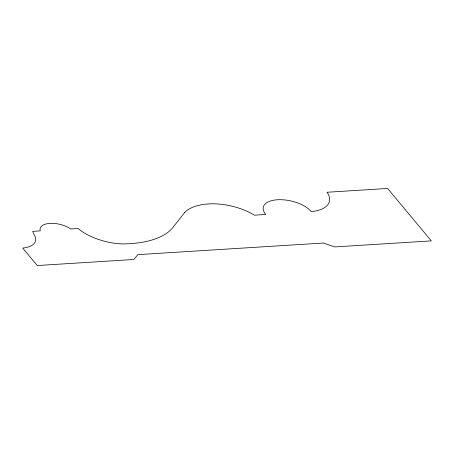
<?xml version="1.0" encoding="UTF-8"?>
<svg xmlns="http://www.w3.org/2000/svg" width="454" height="454" viewBox="0 0 454 454"><rect width="100%" height="100%" fill="white"/><g stroke="black" fill="none" stroke-linecap="round" stroke-linejoin="round"><path stroke-width="0.68" d="M184.551 212.659L173.388 226.858A84.609 40.111 12.8 0 1 121.496 243.9A41.887 19.857 12.8 0 1 78.162 228.51L70.586 228.981A17.854 8.467 12.8 0 0 49.968 223.379A17.854 8.467 12.8 0 0 40.275 230.882L32.694 231.353L35.395 237.346A25.651 12.162 12.8 0 1 22.7 248.066L37.256 265.539L133.896 259.489L137.834 254.649L323.447 243.032L334.66 246.931L431.3 240.881L387.631 188.461L327.011 192.258A36.49 17.297 12.8 0 1 311.251 211.626A25.713 12.19 12.8 0 0 277.451 199.76A25.713 12.19 12.8 0 0 265.789 214.47L254.422 215.179A42.557 20.175 12.8 0 0 210.276 203.84A49.151 23.302 12.8 0 0 184.551 212.659"/></g></svg>
